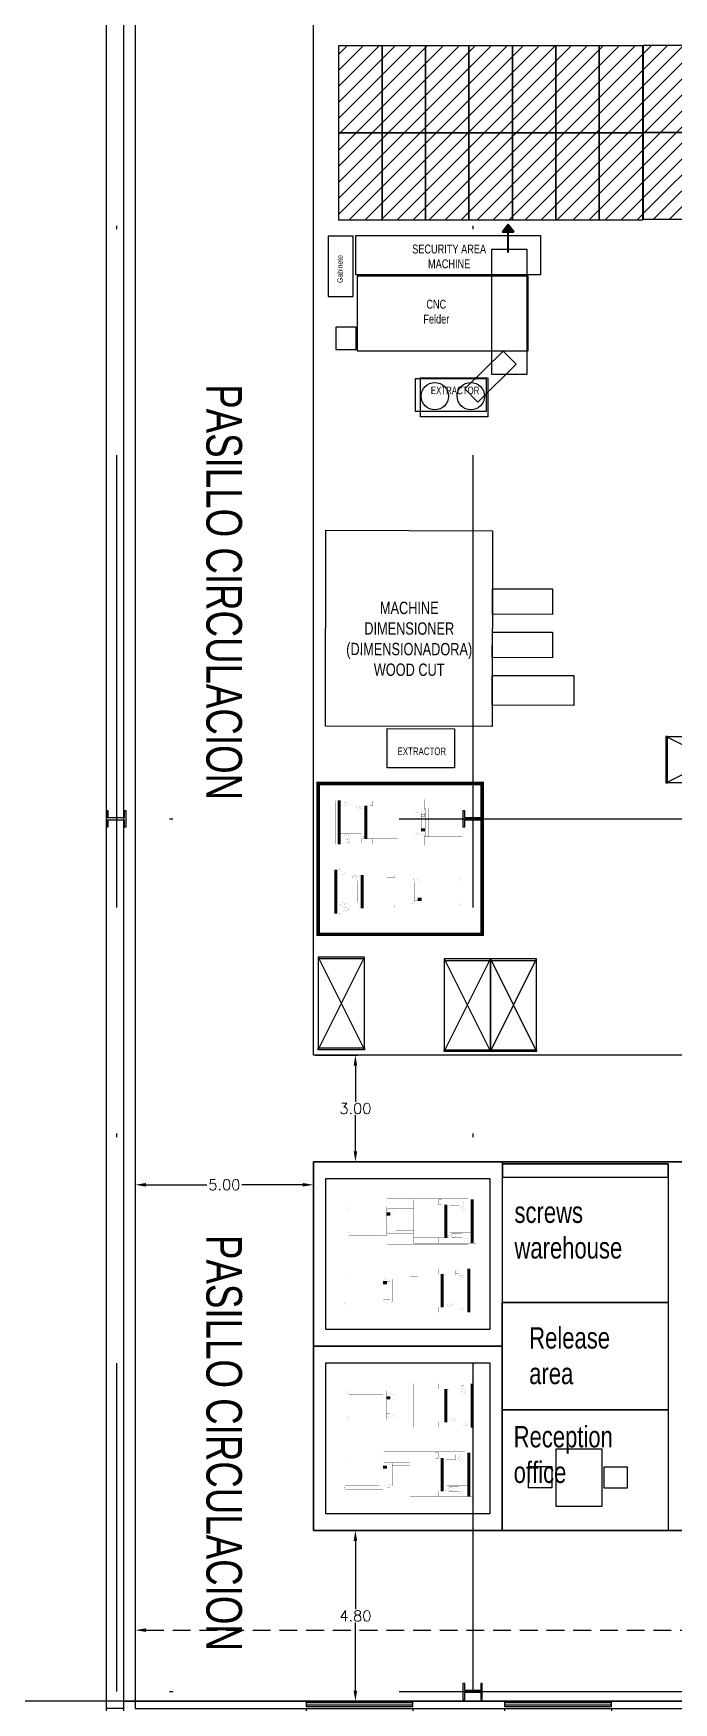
# Model space of a CAD drawing. Header units: millimetres. Extents: x 1263 to 3002, y 1308 to 2683.
# Drawn here: x 1332.79 to 1350.77, y 1355.05 to 1401.95 of the extents above; entities that cross this region are included whole.
import ezdxf

# ---------------------------------------------------------------- set-up
doc = ezdxf.new("R2010")
doc.units = ezdxf.units.MM
doc.header["$PDMODE"] = 34
doc.linetypes.add('DASHDOT', pattern=[25.4, 12.7, -6.35, 0, -6.35])
doc.linetypes.add('DASHED2', pattern=[0.375, 0.25, -0.125])
for name, color, linetype in [('1- 2', 223, 'Continuous'), ('1- muro de carga', 5, 'Continuous'), ('DIM GENERAL', 1, 'Continuous'), ('ejes', 140, 'DASHDOT'), ('LINEA LIMITE DE ZONIFICACION', 2, 'Continuous'), ('LINEA PROYECCION', 1, 'DASHED2')]:
    doc.layers.add(name, color=color, linetype=linetype)
doc.styles.add('ARRAY BASE$0$Standard', font='arial.ttf')
doc.styles.get("Standard").update_dxf_attribs({"font": 'arial.ttf'})
doc.styles.add('TEXTO GENERAL', font='swissc.ttf', dxfattribs={"width": 0.9, "height": 1})
doc.styles.add('TEXTOS', font='romans.shx')
doc.dimstyles.new('DIM-75P', dxfattribs={"dimtxt": 0.3, "dimasz": 0.3, "dimexe": 0.0675, "dimexo": 0.0468, "dimgap": 0.0375, "dimtad": 0, "dimtih": 1, "dimtoh": 1, "dimzin": 0, "dimdsep": 46, "dimtxsty": 'TEXTOS', "dimcen": 0.3, "dimclrd": 1, "dimclre": 1, "dimclrt": 2, "dimadec": 0, "dimazin": 0, "dimtfac": 1, "dimtmove": 1, "dimatfit": 3, "dimldrblk": 'flecha', "dimfxl": 0.045, "dimtolj": 1, "dimtzin": 0, "dimlwd": -1, "dimlwe": -1, "dimarcsym": 0})

# ---------------------------------------------------------------- blocks, each defined once
blk = doc.blocks.new('malla1x1')
at = {"color": 1, "linetype": 'Continuous', "ltscale": 0.01}
blk.add_lwpolyline([(80.173, 79.605), (0, 79.605), (0, 0), (101.556, 0)], close=True, dxfattribs=at)
blk = doc.blocks.new('planta conjunto')
blk.add_lwpolyline([(60.277, 79.803), (60.75, 79.803), (60.75, 0), (60.277, 0)], close=True)
blk.add_lwpolyline([(60.277, 79.803), (60.75, 79.803), (60.75, 0), (60.277, 0)], close=True)
at = {"layer": '1- 2', "lineweight": 25}
for points in [[(60.774, 25.012), (60.324, 25.012), (60.324, 25.209), (60.277, 25.209), (60.277, 24.759), (60.324, 24.759), (60.324, 24.964), (60.774, 24.964), (60.774, 24.759), (60.822, 24.759), (60.822, 25.209), (60.774, 25.209), (60.774, 25.012)], [(60.774, 25.012), (60.324, 25.012), (60.324, 25.209), (60.277, 25.209), (60.277, 24.759), (60.324, 24.759), (60.324, 24.964), (60.774, 24.964), (60.774, 24.759), (60.822, 24.759), (60.822, 25.209), (60.774, 25.209), (60.774, 25.012)], [(70.782, 25.012), (70.332, 25.012), (70.332, 25.209), (70.284, 25.209), (70.284, 24.759), (70.332, 24.759), (70.332, 24.964), (70.782, 24.964), (70.782, 24.759), (70.822, 24.759), (70.822, 25.209), (70.782, 25.209), (70.782, 25.012)], [(70.782, 25.012), (70.332, 25.012), (70.332, 25.209), (70.284, 25.209), (70.284, 24.759), (70.332, 24.759), (70.332, 24.964), (70.782, 24.964), (70.782, 24.759), (70.822, 24.759), (70.822, 25.209), (70.782, 25.209), (70.782, 25.012)], [(70.782, 0.502), (70.332, 0.502), (70.332, 0.699), (70.284, 0.699), (70.284, 0.249), (70.332, 0.249), (70.332, 0.454), (70.782, 0.454), (70.782, 0.249), (70.822, 0.249), (70.822, 0.699), (70.782, 0.699), (70.782, 0.502)], [(70.782, 0.502), (70.332, 0.502), (70.332, 0.699), (70.284, 0.699), (70.284, 0.249), (70.332, 0.249), (70.332, 0.454), (70.782, 0.454), (70.782, 0.249), (70.822, 0.249), (70.822, 0.699), (70.782, 0.699), (70.782, 0.502)]]:
    blk.add_lwpolyline(points, dxfattribs=at)
at = {"layer": '1- muro de carga', "lineweight": 25}
blk.add_lwpolyline([(6.09, 0.197), (0.197, 0.197), (0.197, 79.803), (140.923, 79.803), (162.306, 0.197), (7.291, 0.197)], dxfattribs=at)
at = {"layer": 'ejes'}
for p, q in [((60.555, 86.2), (60.555, 0.474)), ((70.562, 86.2), (70.562, 0.474)), ((-8.01, 24.984), (162.449, 24.984)), ((-8.01, 0.474), (162.449, 0.474))]:
    blk.add_line(p, q, dxfattribs=at)
blk.add_blockref('malla1x1', (60.75, 0.197))
blk = doc.blocks.new('ARRAY BASE$0$Rack madera')
for p, q in [((0.002, 0.002), (0.002, 1.302)), ((0.002, 1.302), (0.052, 1.302)), ((2.602, 1.302), (0.002, 0.002)), ((0.002, 1.302), (2.602, 0.002)), ((2.552, 1.302), (0.052, 1.302)), ((0.052, 1.302), (0.052, 0.002)), ((2.552, 0.002), (2.552, 1.302)), ((2.602, 1.302), (2.552, 1.302)), ((2.602, 0.002), (2.602, 1.302)), ((0.052, 0.002), (0.002, 0.002)), ((0.052, 0.002), (2.552, 0.002)), ((2.552, 0.002), (2.602, 0.002))]:
    blk.add_line(p, q)
blk = doc.blocks.new('ARRAY BASE$0$MONTACARGA 1')
at = {"lineweight": 100}
for points in [[(9780.205, 92.589, 0.00187, 0.00187, 0), (9780.205, 91.777, 0.00187, 0.00187, 0), (9780.306, 91.777, 0.00187, 0.00187, 0), (9780.306, 92.589, 0.00187, 0.00187, 0), (9779.265, 92.589, 0.00187, 0.00187, 0.414), (9779.217, 92.542, 0.00187, 0.00187, 0.414), (9779.265, 92.494, 0.00187, 0.00187, 0), (9780.205, 92.494, 0, 0, 0)], [(9780.411, 92.445, 0.00187, 0.00187, 0), (9780.308, 92.445, 0.00187, 0.00187, 0), (9780.308, 92.347, 0.00187, 0.00187, 0), (9780.411, 92.347, 0, 0, 0)], [(9780.411, 91.921, 0.00187, 0.00187, 0), (9780.411, 92.445, 0.00187, 0.00187, 0), (9780.492, 92.445, 0.00187, 0.00187, 0), (9780.492, 91.921, 0.00187, 0.00187, 0), (9780.308, 91.921, 0.00187, 0.00187, 0), (9780.308, 92.018, 0.00187, 0.00187, 0), (9780.411, 92.018, 0, 0, 0)], [(9781.277, 92.577, 0.00187, 0.00187, 0), (9781.063, 92.577, 0.00187, 0.00187, 0), (9781.063, 92.627, 0.00187, 0.00187, 0), (9781.277, 92.627, 0, 0, 0), (9781.277, 91.738, 0, 0, 0)], [(9781.277, 91.788, 0.00187, 0.00187, 0), (9781.063, 91.788, 0.00187, 0.00187, 0), (9781.063, 91.738, 0.00187, 0.00187, 0), (9781.953, 91.738, 0.00187, 0.00187, 0), (9781.953, 92.627, 0.00187, 0.00187, 0), (9781.277, 92.627, 0, 0, 0)]]:
    blk.add_lwpolyline(points, format="xyseb", dxfattribs=at)
at = {"lineweight": 100, "const_width": 0.00187}
for points in [[(9780.28, 92.589), (9780.28, 91.777)], [(9782.598, 92.797), (9782.598, 92.835), (9780.327, 92.835), (9780.327, 92.535), (9781.063, 92.535)], [(9780.564, 92.452), (9781.063, 92.452)], [(9781.033, 92.449), (9781.033, 91.917)], [(9782.714, 92.486), (9782.091, 92.486), (9782.091, 91.88), (9782.714, 91.88)], [(9780.411, 91.97), (9780.308, 91.97)], [(9780.564, 91.916), (9781.063, 91.916)], [(9782.598, 91.57), (9782.598, 91.532), (9780.327, 91.532), (9780.327, 91.832), (9781.063, 91.832)], [(9782.149, 91.842), (9782.437, 91.842), (9782.437, 91.721), (9782.149, 91.721)]]:
    blk.add_lwpolyline(points, dxfattribs=at)
at = {"lineweight": 100}
for points in [[(9780.411, 92.396), (9780.308, 92.396)], [(9781.969, 91.719), (9781.969, 92.646)], [(9782.714, 92.796), (9782.714, 91.57)]]:
    blk.add_lwpolyline(points, dxfattribs=at)
at = {"lineweight": 100, "const_width": 0.00187}
for points in [[(9780.331, 91.922), (9780.335, 91.879, 0.134), (9780.447, 91.832), (9780.54, 91.836, 0.259), (9780.564, 91.869), (9780.564, 92.502, 0.388), (9780.527, 92.535, 0.001), (9780.447, 92.535, 0.071), (9780.415, 92.531, 0.105), (9780.331, 92.485), (9780.331, 92.445)], [(9781.968, 92.626), (9782.042, 92.626, -0.413), (9782.065, 92.599, -0.362), (9782.042, 92.58), (9781.968, 92.58)], [(9780.203, 91.871), (9779.262, 91.871, 0.414214), (9779.215, 91.824, 0.414), (9779.262, 91.777), (9780.203, 91.777)], [(9781.968, 91.785), (9782.042, 91.785, -0.412), (9782.065, 91.757, -0.362), (9782.042, 91.738), (9781.968, 91.738)], [(9782.145, 91.838, 0.256), (9782.114, 91.777, 0.256), (9782.149, 91.723)], [(9782.222, 91.728, 0.233), (9782.248, 91.785, 0.238), (9782.218, 91.837)]]:
    blk.add_lwpolyline(points, format="xyb", dxfattribs=at)
for points in [[(9780.511, 92.452, 0.413), (9780.533, 92.474, 0.415), (9780.511, 92.495, 0.414), (9780.489, 92.474, 0.414)], [(9782.512, 92.491, 0.325), (9782.57, 92.571, 0.414), (9782.486, 92.655, 0.414), (9782.402, 92.571, 0.414)], [(9782.502, 92.541, 0.275), (9782.52, 92.575, 0.381), (9782.482, 92.605, 0.381), (9782.452, 92.567, 0.381)], [(9780.489, 91.894, 0.414), (9780.511, 91.872, 0.414), (9780.533, 91.894, 0.414), (9780.511, 91.915, 0.414)], [(9782.181, 91.73, 0.414), (9782.233, 91.781, 0.414), (9782.181, 91.833, 0.414), (9782.13, 91.781, 0.414)], [(9782.523, 91.614, 0.414), (9782.573, 91.663, 0.414), (9782.523, 91.713, 0.414), (9782.473, 91.663, 0.414)]]:
    blk.add_lwpolyline(points, format="xyb", close=True, dxfattribs=at)
for points in [[(9782.817, 91.57), (9782.817, 92.796), (9781.064, 92.796), (9781.064, 91.57)], [(9782.088, 92.646), (9781.302, 92.646), (9781.302, 91.719), (9782.088, 91.719)], [(9781.777, 92.648), (9781.856, 92.648), (9781.856, 92.797), (9781.777, 92.797)], [(9782.087, 92.749), (9782.351, 92.749), (9782.351, 92.619), (9782.087, 92.619)], [(9782.422, 92.747), (9782.401, 92.705), (9782.354, 92.705), (9782.354, 92.652), (9782.437, 92.652), (9782.486, 92.747)], [(9781.777, 91.569), (9781.856, 91.569), (9781.856, 91.718), (9781.777, 91.718)]]:
    blk.add_lwpolyline(points, close=True, dxfattribs=at)
blk = doc.blocks.new('*D52')
at = {"layer": 'Defpoints', "color": 0, "ltscale": 0.01, "transparency": 16777216}
for p in [(1.5, 1.243), (-1.5, 0.15), (1.5, 0.15)]:
    blk.add_point(p, dxfattribs=at)
at = {"layer": 'DIM GENERAL', "color": 1, "ltscale": 0.01, "transparency": 16777216}
for p, q in [((-1.5, 0.197), (-1.5, 1.31)), ((-1.4, 1.243), (-0.138, 1.243)), ((1.4, 1.243), (0.137, 1.243)), ((1.5, 0.197), (1.5, 1.31))]:
    blk.add_line(p, q, dxfattribs=at)
for points in [[(-1.4, 1.226), (-1.4, 1.26), (-1.5, 1.243)], [(1.4, 1.226), (1.4, 1.26), (1.5, 1.243)]]:
    blk.add_solid(points, dxfattribs=at)
at = {"layer": 'DIM GENERAL', "color": 2, "ltscale": 0.01, "transparency": 16777216, "insert": (0, 1.243), "char_height": 0.2, "attachment_point": 5, "rotation": 90, "style": 'TEXTOS'}
blk.add_mtext('\\A1;3.00', dxfattribs=at)
blk = doc.blocks.new('flecha')
at = {"ltscale": 6}
for points in [[(-0.02, 0.03), (-0.11, 0.13), (-0.12, 0.05), (-0.12, 0.21)], [(-0.02, -0.03), (-0.11, -0.13), (-0.12, -0.05), (-0.12, -0.21)]]:
    blk.add_hatch(color=256, dxfattribs=at).paths.add_polyline_path(points)
for p, q in [((0.01, -0.02), (-0.14, 0.24)), ((0.01, 0.02), (-0.14, -0.24)), ((-0.13, 0.24), (-0.13, 0.03)), ((-0.13, 0.03), (-0.1, 0.12)), ((0, 0), (-0.1, 0.12)), ((0, 0), (-0.1, -0.12)), ((-0.13, -0.02), (-0.13, -0.24)), ((-0.13, -0.02), (-0.1, -0.12))]:
    blk.add_line(p, q, dxfattribs=at)
for points in [[(-0.02, 0.03), (-0.11, 0.13), (-0.12, 0.05), (-0.12, 0.21)], [(-0.02, -0.03), (-0.11, -0.13), (-0.12, -0.05), (-0.12, -0.21)]]:
    blk.add_lwpolyline(points, close=True, dxfattribs=at)
blk = doc.blocks.new('*D56')
at = {"layer": 'Defpoints', "color": 0, "ltscale": 0.01, "transparency": 16777216}
for p in [(1335.652, 1370.218), (1340.652, 1370.244), (1335.652, 1369.601)]:
    blk.add_point(p, dxfattribs=at)
at = {"layer": 'DIM GENERAL', "color": 1, "ltscale": 0.01, "transparency": 16777216}
for p, q in [((1335.652, 1370.171), (1335.652, 1369.533)), ((1340.652, 1370.197), (1340.652, 1369.533)), ((1335.952, 1369.601), (1337.657, 1369.601)), ((1340.352, 1369.601), (1338.647, 1369.601))]:
    blk.add_line(p, q, dxfattribs=at)
for points in [[(1335.952, 1369.651), (1335.952, 1369.551), (1335.652, 1369.601)], [(1340.352, 1369.651), (1340.352, 1369.551), (1340.652, 1369.601)]]:
    blk.add_solid(points, dxfattribs=at)
at = {"layer": 'DIM GENERAL', "color": 2, "ltscale": 0.01, "transparency": 16777216, "insert": (1338.152, 1369.601), "char_height": 0.3, "attachment_point": 5, "style": 'TEXTOS'}
blk.add_mtext('\\A1;5.00', dxfattribs=at)
blk = doc.blocks.new('*D57')
at = {"layer": 'Defpoints', "color": 0, "ltscale": 0.01, "transparency": 16777216}
for p in [(1340.652, 1359.894), (1340.652, 1355.091), (1341.833, 1355.091)]:
    blk.add_point(p, dxfattribs=at)
at = {"layer": 'LINEA LIMITE DE ZONIFICACION', "color": 1, "ltscale": 0.01, "transparency": 16777216}
for p, q in [((1340.699, 1359.894), (1341.9, 1359.894)), ((1341.833, 1359.594), (1341.833, 1357.68)), ((1341.833, 1355.391), (1341.833, 1357.305)), ((1340.699, 1355.091), (1341.9, 1355.091))]:
    blk.add_line(p, q, dxfattribs=at)
for points in [[(1341.783, 1359.594), (1341.883, 1359.594), (1341.833, 1359.894)], [(1341.783, 1355.391), (1341.883, 1355.391), (1341.833, 1355.091)]]:
    blk.add_solid(points, dxfattribs=at)
at = {"layer": 'LINEA LIMITE DE ZONIFICACION', "color": 2, "ltscale": 0.01, "transparency": 16777216, "insert": (1341.833, 1357.492), "char_height": 0.3, "attachment_point": 5, "style": 'TEXTOS'}
blk.add_mtext('\\A1;4.80', dxfattribs=at)
blk = doc.blocks.new('*D67')
at = {"layer": 'Defpoints', "color": 0, "ltscale": 0.01, "transparency": 16777216}
for p in [(1340.652, 1373.244), (1341.833, 1373.244), (1340.652, 1370.244)]:
    blk.add_point(p, dxfattribs=at)
at = {"layer": 'LINEA LIMITE DE ZONIFICACION', "color": 1, "ltscale": 0.01, "transparency": 16777216}
for p, q in [((1340.699, 1373.244), (1341.9, 1373.244)), ((1341.833, 1372.944), (1341.833, 1371.931)), ((1341.833, 1370.544), (1341.833, 1371.556)), ((1340.699, 1370.244), (1341.9, 1370.244))]:
    blk.add_line(p, q, dxfattribs=at)
for points in [[(1341.783, 1372.944), (1341.883, 1372.944), (1341.833, 1373.244)], [(1341.783, 1370.544), (1341.883, 1370.544), (1341.833, 1370.244)]]:
    blk.add_solid(points, dxfattribs=at)
at = {"layer": 'LINEA LIMITE DE ZONIFICACION', "color": 2, "ltscale": 0.01, "transparency": 16777216, "insert": (1341.833, 1371.744), "char_height": 0.3, "attachment_point": 5, "style": 'TEXTOS'}
blk.add_mtext('\\A1;3.00', dxfattribs=at)
blk = doc.blocks.new('*D62')
at = {"layer": 'Defpoints', "color": 0, "ltscale": 2, "transparency": 16777216}
for p in [(1335.652, 1359.894), (1395.32, 1359.894), (1335.652, 1357.091)]:
    blk.add_point(p, dxfattribs=at)
at = {"layer": 'LINEA PROYECCION', "color": 1, "ltscale": 2, "transparency": 16777216}
for p, q in [((1335.652, 1359.847), (1335.652, 1357.024)), ((1395.32, 1359.847), (1395.32, 1357.024)), ((1335.952, 1357.091), (1364.848, 1357.091)), ((1395.02, 1357.091), (1366.123, 1357.091))]:
    blk.add_line(p, q, dxfattribs=at)
for points in [[(1335.952, 1357.141), (1335.952, 1357.041), (1335.652, 1357.091)], [(1395.02, 1357.141), (1395.02, 1357.041), (1395.32, 1357.091)]]:
    blk.add_solid(points, dxfattribs=at)
at = {"layer": 'LINEA PROYECCION', "color": 2, "ltscale": 2, "transparency": 16777216, "insert": (1365.486, 1357.091), "char_height": 0.3, "attachment_point": 5, "style": 'TEXTOS'}
blk.add_mtext('\\A1;59.67', dxfattribs=at)
blk = doc.blocks.new('ARRAY BASE$0$PUERTA TRANSICION')
at = {"color": 1}
for points in [[(-1.5, 0), (1.5, 0), (1.5, 0.15), (-1.5, 0.15)], [(1.5, 0.05), (1.5, 0.1), (-1.5, 0.1), (-1.5, 0.05)]]:
    blk.add_lwpolyline(points, close=True, dxfattribs=at)
at = {"color": 2, "ltscale": 0.01, "insert": (0.263, 1.323), "char_height": 0.2, "attachment_point": 1, "rotation": 90}
blk.add_mtext_dynamic_manual_height_columns('H=3.00', width=0.44515, gutter_width=12.5, heights=[0], dxfattribs=at)
at = {"insert": (-0.529, 0.563), "char_height": 0.2, "attachment_point": 1, "style": 'ARRAY BASE$0$Standard'}
blk.add_mtext_dynamic_manual_height_columns('\\pxqc;PUERTA', width=1.32555, gutter_width=13.918, heights=[0.278], dxfattribs=at)
at = {"layer": 'DIM GENERAL', "ltscale": 0.01}
dim = blk.add_linear_dim(base=(1.5, 1.243), p1=(-1.5, 0.15), p2=(1.5, 0.15), angle=180, dimstyle='DIM-75P', dxfattribs=at)
dim.commit()
dim.dimension.update_dxf_attribs({"geometry": '*D52', "text_midpoint": (0, 1.243)})

msp = doc.modelspace()

# ---------------------------------------------------------------- hatches: boundary and pattern name
h = msp.add_hatch()
h.set_pattern_fill('ANSI31', color=256, scale=0.1)
h.set_pattern_definition([(45, (958.5616, 1364.29196), (-0.2245064, 0.2245064), [])])
h.paths.add_polyline_path([(1353.57382, 1399.16433), (1352.35382, 1399.16433), (1352.35382, 1396.72433), (1353.57382, 1396.72433)])
h.paths.add_polyline_path([(1352.35382, 1399.16433), (1351.13382, 1399.16433), (1351.13382, 1396.72433), (1352.35382, 1396.72433)])
h.paths.add_polyline_path([(1351.13382, 1399.16433), (1349.91382, 1399.16433), (1349.91382, 1396.72433), (1351.13382, 1396.72433)])
h.paths.add_polyline_path([(1349.90137, 1399.15331), (1348.68137, 1399.15331), (1348.68137, 1396.71331), (1349.90137, 1396.71331)])
h.paths.add_polyline_path([(1348.68137, 1399.15331), (1347.46137, 1399.15331), (1347.46137, 1396.71331), (1348.68137, 1396.71331)])
h.paths.add_polyline_path([(1346.24137, 1399.15331), (1345.02137, 1399.15331), (1345.02137, 1396.71331), (1346.24137, 1396.71331)])
h.paths.add_polyline_path([(1347.46137, 1399.15331), (1346.24137, 1399.15331), (1346.24137, 1396.71331), (1347.46137, 1396.71331)])
h.paths.add_polyline_path([(1343.80137, 1399.15331), (1342.58137, 1399.15331), (1342.58137, 1396.71331), (1343.80137, 1396.71331)])
h.paths.add_polyline_path([(1345.02137, 1399.15331), (1343.80137, 1399.15331), (1343.80137, 1396.71331), (1345.02137, 1396.71331)])
h.paths.add_polyline_path([(1342.58137, 1399.15331), (1341.36137, 1399.15331), (1341.36137, 1396.71331), (1342.58137, 1396.71331)])
h.paths.add_polyline_path([(1343.80137, 1401.59331), (1342.58137, 1401.59331), (1342.58137, 1399.15331), (1343.80137, 1399.15331)])
h.paths.add_polyline_path([(1342.58137, 1401.59331), (1341.36137, 1401.59331), (1341.36137, 1399.15331), (1342.58137, 1399.15331)])
h.paths.add_polyline_path([(1345.02137, 1401.59331), (1343.80137, 1401.59331), (1343.80137, 1399.15331), (1345.02137, 1399.15331)])
h.paths.add_polyline_path([(1346.24137, 1401.59331), (1345.02137, 1401.59331), (1345.02137, 1399.15331), (1346.24137, 1399.15331)])
h.paths.add_polyline_path([(1347.46137, 1401.59331), (1346.24137, 1401.59331), (1346.24137, 1399.15331), (1347.46137, 1399.15331)])
h.paths.add_polyline_path([(1348.68137, 1401.59331), (1347.46137, 1401.59331), (1347.46137, 1399.15331), (1348.68137, 1399.15331)])
h.paths.add_polyline_path([(1349.90137, 1401.59331), (1348.68137, 1401.59331), (1348.68137, 1399.15331), (1349.90137, 1399.15331)])
h.paths.add_polyline_path([(1351.13382, 1401.60433), (1349.91382, 1401.60433), (1349.91382, 1399.16433), (1351.13382, 1399.16433)])
h.paths.add_polyline_path([(1353.57382, 1401.60433), (1352.35382, 1401.60433), (1352.35382, 1399.16433), (1353.57382, 1399.16433)])
h.paths.add_polyline_path([(1352.35382, 1401.60433), (1351.13382, 1401.60433), (1351.13382, 1399.16433), (1352.35382, 1399.16433)])
h = msp.add_hatch(color=256)
h.dxf.hatch_style = 1
h.paths.add_polyline_path([(1345.93735, 1396.38436), (1346.10962, 1396.38436), (1346.10962, 1396.60427)])
h.paths.add_polyline_path([(1346.10962, 1396.60427), (1346.10962, 1396.38436), (1346.2819, 1396.38436)])

# ---------------------------------------------------------------- linework, layer by layer
for p, q in [((1340.65193, 1373.24372), (1340.65193, 1428.25035)), ((1374.10347, 1373.24372), (1340.65193, 1373.24372)), ((1350.61486, 1360.08943), (1350.61486, 1359.88942))]:
    msp.add_line(p, q)
for points in [[(1334.84622, 1434.67255), (1335.31982, 1434.67255), (1335.31982, 1354.7303), (1334.84622, 1354.7303)], [(1335.65193, 1354.89372), (1395.65195, 1354.89372), (1395.65195, 1434.89372), (1335.65193, 1434.89372)], [(1342.58137, 1401.59331), (1341.36137, 1401.59331), (1341.36137, 1399.15331), (1342.58137, 1399.15331)], [(1343.80137, 1401.59331), (1342.58137, 1401.59331), (1342.58137, 1399.15331), (1343.80137, 1399.15331)], [(1345.02137, 1401.59331), (1343.80137, 1401.59331), (1343.80137, 1399.15331), (1345.02137, 1399.15331)], [(1346.24137, 1401.59331), (1345.02137, 1401.59331), (1345.02137, 1399.15331), (1346.24137, 1399.15331)], [(1347.46137, 1401.59331), (1346.24137, 1401.59331), (1346.24137, 1399.15331), (1347.46137, 1399.15331)], [(1348.68137, 1401.59331), (1347.46137, 1401.59331), (1347.46137, 1399.15331), (1348.68137, 1399.15331)], [(1349.90137, 1401.59331), (1348.68137, 1401.59331), (1348.68137, 1399.15331), (1349.90137, 1399.15331)], [(1351.13382, 1401.60433), (1349.91382, 1401.60433), (1349.91382, 1399.16433), (1351.13382, 1399.16433)], [(1342.58137, 1399.15331), (1341.36137, 1399.15331), (1341.36137, 1396.71331), (1342.58137, 1396.71331)], [(1343.80137, 1399.15331), (1342.58137, 1399.15331), (1342.58137, 1396.71331), (1343.80137, 1396.71331)], [(1345.02137, 1399.15331), (1343.80137, 1399.15331), (1343.80137, 1396.71331), (1345.02137, 1396.71331)], [(1346.24137, 1399.15331), (1345.02137, 1399.15331), (1345.02137, 1396.71331), (1346.24137, 1396.71331)], [(1347.46137, 1399.15331), (1346.24137, 1399.15331), (1346.24137, 1396.71331), (1347.46137, 1396.71331)], [(1348.68137, 1399.15331), (1347.46137, 1399.15331), (1347.46137, 1396.71331), (1348.68137, 1396.71331)], [(1349.90137, 1399.15331), (1348.68137, 1399.15331), (1348.68137, 1396.71331), (1349.90137, 1396.71331)], [(1351.13382, 1399.16433), (1349.91382, 1399.16433), (1349.91382, 1396.72433), (1351.13382, 1396.72433)], [(1341.76866, 1394.55453), (1341.76866, 1396.25453), (1341.06866, 1396.25453), (1341.06866, 1394.55453)], [(1341.84738, 1396.26962), (1347.02938, 1396.26962), (1347.02938, 1395.16562), (1341.84738, 1395.16562)], [(1345.65761, 1395.87734), (1345.65761, 1392.37734), (1346.65761, 1392.37734), (1346.65761, 1395.87734)], [(1346.6844, 1393.02561), (1346.6844, 1395.12561), (1341.8844, 1395.12561), (1341.8844, 1393.02561)], [(1341.85089, 1393.69556), (1341.27967, 1393.69556), (1341.27967, 1393.06331), (1341.85089, 1393.06331)], [(1346.34561, 1392.65057), (1345.97874, 1393.02301), (1344.90189, 1391.96229), (1345.26876, 1391.58984)], [(1345.55081, 1391.17419), (1343.66082, 1391.17805), (1343.66306, 1392.27705), (1345.55306, 1392.27319)], [(1345.51239, 1392.23862), (1343.51239, 1392.23862), (1343.51239, 1391.33862), (1345.51239, 1391.33862)], [(1341.00652, 1387.98679), (1345.68051, 1387.97724), (1345.66926, 1382.47325), (1340.99527, 1382.4828)], [(1345.68128, 1386.34612), (1347.37027, 1386.34267), (1347.36881, 1385.62467), (1345.67981, 1385.62812)], [(1345.67879, 1385.12813), (1347.36779, 1385.12467), (1347.36632, 1384.40668), (1345.67732, 1384.41013)], [(1345.6763, 1383.91013), (1347.9663, 1383.90545), (1347.96459, 1383.06845), (1345.67459, 1383.07313)], [(1344.61592, 1381.31481), (1342.72593, 1381.31867), (1342.72817, 1382.41767), (1344.61817, 1382.41381)], [(1395.65192, 1359.89372), (1340.65193, 1359.89372), (1340.65193, 1370.24372), (1395.65192, 1370.24372)], [(1345.95194, 1365.06872), (1340.65193, 1365.06872), (1340.65193, 1370.24372), (1345.95194, 1370.24372)], [(1340.65193, 1359.89372), (1368.15192, 1359.89372), (1368.15192, 1370.24372), (1340.65193, 1370.24372)], [(1350.61455, 1366.29767), (1345.96412, 1366.29767), (1345.96412, 1370.18953), (1350.61455, 1370.18953)], [(1350.61435, 1370.18953), (1345.96609, 1370.18953), (1345.96609, 1369.81278), (1350.61435, 1369.81278)], [(1350.6147, 1363.28143), (1345.95197, 1363.28143), (1345.95197, 1366.29767), (1350.6147, 1366.29767)], [(1340.65193, 1365.06872), (1345.95194, 1365.06872), (1345.95194, 1359.89372), (1340.65193, 1359.89372)], [(1350.61486, 1359.89372), (1345.95194, 1359.89372), (1345.95194, 1363.2812), (1350.61486, 1363.2812)], [(1347.46569, 1360.56997), (1348.76569, 1360.56997), (1348.76569, 1362.16997), (1347.46569, 1362.16997)], [(1346.69472, 1361.68558), (1347.34472, 1361.68558), (1347.34472, 1361.08558), (1346.69472, 1361.08558)], [(1349.46685, 1361.07797), (1348.81685, 1361.07797), (1348.81685, 1361.67797), (1349.46685, 1361.67797)]]:
    msp.add_lwpolyline(points, close=True)
for points in [[(1340.65193, 1434.89372), (1340.65193, 1434.89372), (1335.65193, 1434.89372), (1335.65193, 1354.89372)], [(1340.65193, 1373.24372), (1340.65193, 1428.25035)], [(1340.99905, 1369.77564), (1345.60482, 1369.77564), (1345.60482, 1365.5368), (1340.99905, 1365.5368), (1340.99905, 1369.77564)], [(1340.99905, 1364.60064), (1345.60482, 1364.60064), (1345.60482, 1360.3618), (1340.99905, 1360.3618), (1340.99905, 1364.60064)]]:
    msp.add_lwpolyline(points)
for points, const_width in [([(1346.11874, 1396.58516), (1346.11874, 1395.79143)], 0.04991), ([(1346.11874, 1395.79143), (1346.11874, 1396.58516)], 0.04991), ([(1346.29101, 1396.36525), (1346.11874, 1396.58516)], 0.04991), ([(1345.94646, 1396.36525), (1346.29101, 1396.36525)], 0.04991), ([(1345.39356, 1376.63815), (1340.7878, 1376.63815), (1340.7878, 1380.87699), (1345.39356, 1380.87699), (1345.39356, 1376.63815)], 0.1)]:
    msp.add_lwpolyline(points, dxfattribs=dict(const_width=const_width))
for centre in [(1344.06344, 1391.75483), (1345.07539, 1391.75443)]:
    msp.add_circle(centre, 0.38257)
at = {"layer": '1- muro de carga', "lineweight": 25}
msp.add_lwpolyline([(1280.65975, 1355.0912), (1274.76717, 1355.0912), (1274.76717, 1434.69625), (1415.49241, 1434.69625), (1436.87568, 1355.0912), (1281.8604, 1355.0912)], dxfattribs=at)

# ---------------------------------------------------------------- block references
for name, p in [('planta conjunto', (1274.5697, 1354.89372)), ('ARRAY BASE$0$MONTACARGA 1', (-8437.60034, 1276.39104)), ('ARRAY BASE$0$MONTACARGA 1', (-8437.69828, 1274.44883)), ('ARRAY BASE$0$MONTACARGA 1', (-8437.60034, 1271.21604)), ('ARRAY BASE$0$MONTACARGA 1', (-8437.69828, 1269.27383))]:
    msp.add_blockref(name, p)
at = {"xscale": -1, "rotation": 180}
msp.add_blockref('ARRAY BASE$0$Rack madera', (1350.54472, 1382.19765), dxfattribs=at)
for name, p, rotation in [('ARRAY BASE$0$MONTACARGA 1', (11124.09089, 1471.96496), 180), ('ARRAY BASE$0$MONTACARGA 1', (11123.99296, 1470.02275), 180), ('ARRAY BASE$0$Rack madera', (1342.08964, 1373.39429), 90), ('ARRAY BASE$0$Rack madera', (1345.62459, 1373.3443), 90), ('ARRAY BASE$0$Rack madera', (1346.92461, 1373.34429), 90), ('ARRAY BASE$0$PUERTA TRANSICION', (1341.94897, 1355.09372), 180), ('ARRAY BASE$0$PUERTA TRANSICION', (1347.52215, 1355.09372), 180)]:
    msp.add_blockref(name, p, dxfattribs=dict(rotation=rotation))

# ---------------------------------------------------------------- texts
at = {"attachment_point": 1, "style": 'TEXTO GENERAL'}
for s, width, heights, insert, char_height in [('\\pxqc;SECURITY AREA\\PMACHINE', 5.3809735, [0], (1341.7751, 1396.01435), 0.25), ('\\pxqc;CNC\\PFelder', 5.3809735, [0], (1341.41392, 1394.46337), 0.25), ('screws warehouse', 0.6, [4.34109], (1346.30046, 1369.13029), 0.6), ('Release area', 0.6, [4.34109], (1346.71412, 1365.60102), 0.6), ('Reception\\P office', 0.6, [4.34109], (1346.27748, 1362.82485), 0.6)]:
    msp.add_mtext_dynamic_manual_height_columns(s, width=width, gutter_width=12.5, heights=heights, dxfattribs=dict(at, insert=insert, char_height=char_height))
for s, width, gutter_width, insert, char_height, rotation in [('\\pxqc;Gabinete', 5.3809735, 12.5, (1341.32383, 1392.63842), 0.15, 90), ('\\pxqc;EXTRACTOR', 4.6108265, 10.71095, (1342.32675, 1392.0297), 0.214219, 359.882949), ('\\pxqc;MACHINE \\PDIMENSIONER\\P(DIMENSIONADORA)\\PWOOD CUT', 7.4694962, 17.35164, (1339.61185, 1385.98864), 0.3470328, 359.882949), ('\\pxqc;EXTRACTOR', 4.6108265, 10.71095, (1341.39298, 1381.89027), 0.214219, 359.882949)]:
    msp.add_mtext_dynamic_manual_height_columns(s, width=width, gutter_width=gutter_width, heights=[0], dxfattribs=dict(at, insert=insert, char_height=char_height, rotation=rotation))
at = {"layer": 'LINEA LIMITE DE ZONIFICACION', "ltscale": 0.01, "style": 'TEXTO GENERAL', "width": 0.9}
for p in [(1337.64784, 1392.09258), (1337.64784, 1368.19149)]:
    msp.add_text('PASILLO CIRCULACION', height=1, rotation=270, dxfattribs=at).set_placement(p)

# ---------------------------------------------------------------- dimensions: what is measured, and where the dimension line sits
at = {"layer": 'DIM GENERAL', "ltscale": 0.01}
dim = msp.add_linear_dim(base=(1335.65193, 1369.60096), p1=(1340.65193, 1370.24372), p2=(1335.65193, 1370.21762), dimstyle='DIM-75P', dxfattribs=at)
dim.commit()
dim.dimension.update_dxf_attribs({"geometry": '*D56', "text_midpoint": (1338.15193, 1369.60096)})
at = {"layer": 'LINEA LIMITE DE ZONIFICACION', "ltscale": 0.01}
for base, p1, p2, picture, middle in [((1341.83269, 1373.24372), (1340.65193, 1370.24372), (1340.65193, 1373.24372), '*D67', (1341.83269, 1371.74372)), ((1341.8327, 1355.0912), (1340.65193, 1359.89372), (1340.65194, 1355.0912), '*D57', (1341.8327, 1357.49246))]:
    dim = msp.add_linear_dim(base=base, p1=p1, p2=p2, angle=90, dimstyle='DIM-75P', dxfattribs=at)
    dim.commit()
    dim.dimension.update_dxf_attribs({"geometry": picture, "text_midpoint": middle})
at = {"layer": 'LINEA PROYECCION', "ltscale": 2}
dim = msp.add_linear_dim(base=(1335.65193, 1357.0912), p1=(1395.31982, 1359.89372), p2=(1335.65193, 1359.89372), dimstyle='DIM-75P', dxfattribs=at)
dim.commit()
dim.dimension.update_dxf_attribs({"geometry": '*D62', "text_midpoint": (1365.48588, 1357.0912)})

doc.saveas('drawing.dxf')
